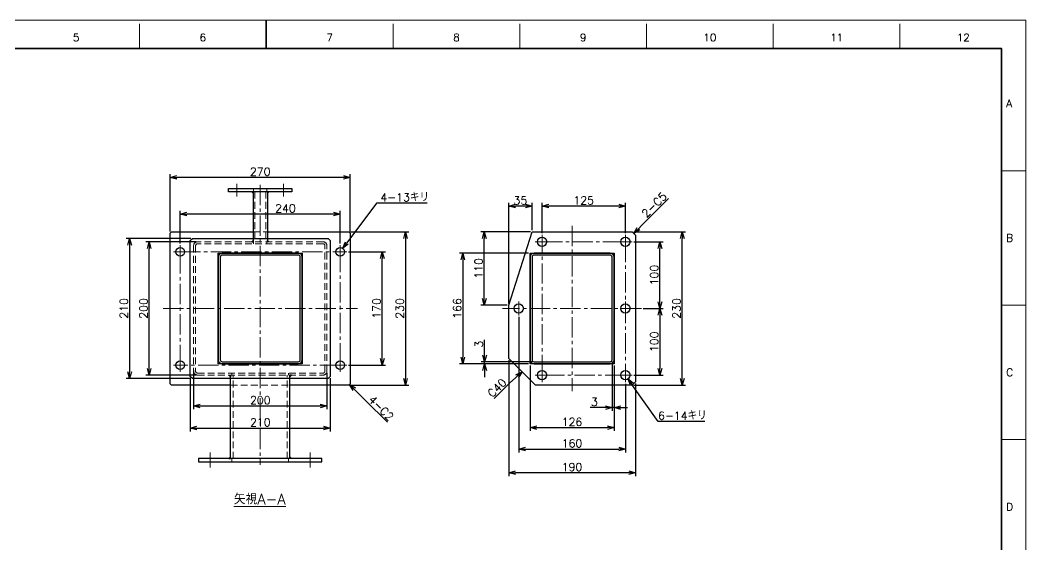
# Model space of a CAD drawing. Header units: millimetres. Extents: x 0 to 2352, y -34 to 1655.
# Drawn here: x 844 to 2352, y 869 to 1655 of the extents above; entities that cross this region are included whole.
import ezdxf
from ezdxf.enums import TextEntityAlignment as Align

# ---------------------------------------------------------------- set-up
doc = ezdxf.new("R2010")
doc.units = ezdxf.units.MM
doc.header["$LTSCALE"] = 1.6
doc.header["$PDMODE"] = 99
doc.header["$PDSIZE"] = 1
doc.linetypes.add('CENTER2', pattern=[28.575, 19.05, -3.175, 3.175, -3.175])
doc.linetypes.add('HIDDEN', pattern=[9.525, 6.35, -3.175])
for name, color, linetype, lineweight in [('04_HIDDEN', 2, 'HIDDEN', 13), ('05_CENTER', 4, 'CENTER2', 13), ('07_TEXT', 3, 'Continuous', 13), ('08_DIM', 3, 'Continuous', 13), ('90_FRAME', 5, 'Continuous', 35)]:
    doc.layers.add(name, color=color, linetype=linetype, lineweight=lineweight)
doc.layers.add('91_BLANK', color=5, linetype='Continuous', lineweight=0, plot=False)
doc.styles.add('KSS_TXT', font='txt.shx', dxfattribs={"bigfont": 'extfont2.shx'})
doc.styles.add('KSS_TXT_L', font='txt.shx', dxfattribs={"height": 3, "bigfont": 'extfont2.shx'})
doc.styles.add('KSS_TXT_S', font='txt.shx', dxfattribs={"height": 8, "bigfont": 'extfont2.shx'})
doc.dimstyles.new('KSS_DIM', dxfattribs={"dimscale": 4, "dimtxt": 3, "dimasz": 2.5, "dimexe": 1.25, "dimexo": 0.625, "dimtad": 1, "dimdsep": 46, "dimtxsty": 'KSS_TXT', "dimblk": 'OPEN30', "dimcen": 0, "dimazin": 2, "dimtfac": 0.75, "dimtmove": 0, "dimatfit": 3, "dimldrblk": 'OPEN30', "dimfxl": 1.25, "dimtolj": 1, "dimarcsym": 0})
doc.dimstyles.new('KSS_DIM$3', dxfattribs={"dimscale": 4, "dimtxt": 3, "dimasz": 2.5, "dimexe": 1.25, "dimexo": 0.625, "dimtad": 1, "dimtih": 1, "dimtoh": 1, "dimdsep": 46, "dimtxsty": 'KSS_TXT', "dimblk": 'OPEN30', "dimcen": 0, "dimazin": 2, "dimtfac": 0.75, "dimtofl": 0, "dimtmove": 0, "dimatfit": 3, "dimldrblk": 'OPEN30', "dimfxl": 1.25, "dimtolj": 1, "dimarcsym": 0})

# ---------------------------------------------------------------- blocks, each defined once
blk = doc.blocks.new('_Open30')
at = {"color": 0, "linetype": 'ByBlock', "lineweight": -2}
for p, q in [((-1, 0.27), (0, 0)), ((0, 0), (-1, -0.27)), ((0, 0), (-1, 0))]:
    blk.add_line(p, q, dxfattribs=at)
blk = doc.blocks.new('*D155')
at = {"layer": '08_DIM', "color": 0, "lineweight": -2, "transparency": 16777216}
for p, q in [((1800.6, 1053.8), (1761.2, 1109.3)), ((1870.8, 1053.8), (1800.6, 1053.8))]:
    blk.add_line(p, q, dxfattribs=at)
at = {"layer": 'Defpoints', "color": 0, "transparency": 16777216}
for p in [(1747.3, 1128.8), (1755.4, 1117.4)]:
    blk.add_point(p, dxfattribs=at)
at = {"layer": '08_DIM', "color": 0, "lineweight": -2, "transparency": 16777216, "xscale": 10, "yscale": 10, "zscale": 10, "rotation": 125.3946139112484}
blk.add_blockref('_Open30', (1755.4, 1117.4), dxfattribs=at)
at = {"layer": '08_DIM', "color": 0, "transparency": 16777216, "insert": (1837, 1062.3), "char_height": 12, "attachment_point": 5, "style": 'KSS_TXT'}
blk.add_mtext('\\A1;6-14キリ', dxfattribs=at)
blk = doc.blocks.new('*D167')
at = {"layer": '08_DIM', "color": 0, "lineweight": -2, "transparency": 16777216}
for p, q in [((1378.2, 1381.2), (1333.7, 1321.4)), ((1454.3, 1381.2), (1378.2, 1381.2))]:
    blk.add_line(p, q, dxfattribs=at)
at = {"layer": 'Defpoints', "color": 0, "transparency": 16777216}
for p in [(1327.7, 1313.3), (1319.9, 1302.9)]:
    blk.add_point(p, dxfattribs=at)
at = {"layer": '08_DIM', "color": 0, "lineweight": -2, "transparency": 16777216, "xscale": 10, "yscale": 10, "zscale": 10, "rotation": 233.3478512361081}
blk.add_blockref('_Open30', (1327.7, 1313.3), dxfattribs=at)
at = {"layer": '08_DIM', "color": 0, "transparency": 16777216, "insert": (1420.5, 1389.7), "char_height": 12, "attachment_point": 5, "style": 'KSS_TXT'}
blk.add_mtext('\\A1;4-13キリ', dxfattribs=at)
blk = doc.blocks.new('*D208')
at = {"layer": '08_DIM', "color": 0, "lineweight": -2, "transparency": 16777216}
for p, q in [((1608.4, 1137.6), (1608.4, 1039.4)), ((1734.4, 1137.6), (1734.4, 1039.4)), ((1618.4, 1044.4), (1724.4, 1044.4))]:
    blk.add_line(p, q, dxfattribs=at)
at = {"layer": 'Defpoints', "color": 0, "transparency": 16777216}
for p in [(1608.4, 1140.1), (1734.4, 1140.1), (1734.4, 1044.4)]:
    blk.add_point(p, dxfattribs=at)
at = {"layer": '08_DIM', "color": 0, "lineweight": -2, "transparency": 16777216, "xscale": 10, "yscale": 10, "zscale": 10, "rotation": 180}
blk.add_blockref('_Open30', (1608.4, 1044.4), dxfattribs=at)
at = {"layer": '08_DIM', "color": 0, "lineweight": -2, "transparency": 16777216, "xscale": 10, "yscale": 10, "zscale": 10}
blk.add_blockref('_Open30', (1734.4, 1044.4), dxfattribs=at)
at = {"layer": '08_DIM', "color": 0, "transparency": 16777216, "insert": (1671.4, 1052.9), "char_height": 12, "attachment_point": 5, "style": 'KSS_TXT'}
blk.add_mtext('\\A1;126', dxfattribs=at)
blk = doc.blocks.new('*D209')
at = {"layer": '08_DIM', "color": 0, "lineweight": -2, "transparency": 16777216}
for p, q in [((1591.4, 1210.3), (1591.4, 1007.3)), ((1751.4, 1110.3), (1751.4, 1007.3)), ((1601.4, 1012.3), (1741.4, 1012.3))]:
    blk.add_line(p, q, dxfattribs=at)
at = {"layer": 'Defpoints', "color": 0, "transparency": 16777216}
for p in [(1591.4, 1212.8), (1751.4, 1112.8), (1751.4, 1012.3)]:
    blk.add_point(p, dxfattribs=at)
at = {"layer": '08_DIM', "color": 0, "lineweight": -2, "transparency": 16777216, "xscale": 10, "yscale": 10, "zscale": 10, "rotation": 180}
blk.add_blockref('_Open30', (1591.4, 1012.3), dxfattribs=at)
at = {"layer": '08_DIM', "color": 0, "lineweight": -2, "transparency": 16777216, "xscale": 10, "yscale": 10, "zscale": 10}
blk.add_blockref('_Open30', (1751.4, 1012.3), dxfattribs=at)
at = {"layer": '08_DIM', "color": 0, "transparency": 16777216, "insert": (1671.4, 1020.8), "char_height": 12, "attachment_point": 5, "style": 'KSS_TXT'}
blk.add_mtext('\\A1;160', dxfattribs=at)
blk = doc.blocks.new('*D210')
at = {"layer": '08_DIM', "color": 0, "lineweight": -2, "transparency": 16777216}
for p, q in [((1576.4, 1145.6), (1576.4, 971.8)), ((1766.4, 1110.6), (1766.4, 971.8)), ((1756.4, 976.8), (1586.4, 976.8))]:
    blk.add_line(p, q, dxfattribs=at)
at = {"layer": 'Defpoints', "color": 0, "transparency": 16777216}
for p in [(1576.4, 1148.1), (1766.4, 1113.1), (1576.4, 976.8)]:
    blk.add_point(p, dxfattribs=at)
at = {"layer": '08_DIM', "color": 0, "lineweight": -2, "transparency": 16777216, "xscale": 10, "yscale": 10, "zscale": 10, "rotation": 180}
blk.add_blockref('_Open30', (1576.4, 976.8), dxfattribs=at)
at = {"layer": '08_DIM', "color": 0, "lineweight": -2, "transparency": 16777216, "xscale": 10, "yscale": 10, "zscale": 10}
blk.add_blockref('_Open30', (1766.4, 976.8), dxfattribs=at)
at = {"layer": '08_DIM', "color": 0, "transparency": 16777216, "insert": (1671.4, 985.3), "char_height": 12, "attachment_point": 5, "style": 'KSS_TXT'}
blk.add_mtext('\\A1;190', dxfattribs=at)
blk = doc.blocks.new('*D211')
at = {"layer": '08_DIM', "color": 0, "lineweight": -2, "transparency": 16777216}
for p, q in [((1778.2, 1223.1), (1808.2, 1223.1)), ((1803.2, 1213.1), (1803.2, 1133.1)), ((1764.2, 1123.1), (1808.2, 1123.1))]:
    blk.add_line(p, q, dxfattribs=at)
at = {"layer": 'Defpoints', "color": 0, "transparency": 16777216}
for p in [(1775.7, 1223.1), (1761.7, 1123.1), (1803.2, 1123.1)]:
    blk.add_point(p, dxfattribs=at)
at = {"layer": '08_DIM', "color": 0, "lineweight": -2, "transparency": 16777216, "xscale": 10, "yscale": 10, "zscale": 10}
for p, rotation in [((1803.2, 1223.1), 90), ((1803.2, 1123.1), 270)]:
    blk.add_blockref('_Open30', p, dxfattribs=dict(at, rotation=rotation))
at = {"layer": '08_DIM', "color": 0, "transparency": 16777216, "insert": (1794.7, 1173.1), "char_height": 12, "attachment_point": 5, "rotation": 90, "style": 'KSS_TXT'}
blk.add_mtext('\\A1;100', dxfattribs=at)
blk = doc.blocks.new('*D212')
at = {"layer": '08_DIM', "color": 0, "lineweight": -2, "transparency": 16777216}
for p, q in [((1764.2, 1323.1), (1808.2, 1323.1)), ((1803.2, 1233.1), (1803.2, 1313.1)), ((1778.2, 1223.1), (1808.2, 1223.1))]:
    blk.add_line(p, q, dxfattribs=at)
at = {"layer": 'Defpoints', "color": 0, "transparency": 16777216}
for p in [(1761.7, 1323.1), (1803.2, 1323.1), (1775.7, 1223.1)]:
    blk.add_point(p, dxfattribs=at)
at = {"layer": '08_DIM', "color": 0, "lineweight": -2, "transparency": 16777216, "xscale": 10, "yscale": 10, "zscale": 10}
for p, rotation in [((1803.2, 1323.1), 90), ((1803.2, 1223.1), 270)]:
    blk.add_blockref('_Open30', p, dxfattribs=dict(at, rotation=rotation))
at = {"layer": '08_DIM', "color": 0, "transparency": 16777216, "insert": (1794.7, 1273.1), "char_height": 12, "attachment_point": 5, "rotation": 90, "style": 'KSS_TXT'}
blk.add_mtext('\\A1;100', dxfattribs=at)
blk = doc.blocks.new('*D213')
at = {"layer": '08_DIM', "color": 0, "lineweight": -2, "transparency": 16777216}
for p, q in [((1763.9, 1338.1), (1841.7, 1338.1)), ((1836.7, 1118.1), (1836.7, 1328.1)), ((1763.9, 1108.1), (1841.7, 1108.1))]:
    blk.add_line(p, q, dxfattribs=at)
at = {"layer": 'Defpoints', "color": 0, "transparency": 16777216}
for p in [(1761.4, 1338.1), (1836.7, 1338.1), (1761.4, 1108.1)]:
    blk.add_point(p, dxfattribs=at)
at = {"layer": '08_DIM', "color": 0, "lineweight": -2, "transparency": 16777216, "xscale": 10, "yscale": 10, "zscale": 10}
for p, rotation in [((1836.7, 1338.1), 90), ((1836.7, 1108.1), 270)]:
    blk.add_blockref('_Open30', p, dxfattribs=dict(at, rotation=rotation))
at = {"layer": '08_DIM', "color": 0, "transparency": 16777216, "insert": (1828.2, 1223.1), "char_height": 12, "attachment_point": 5, "rotation": 90, "style": 'KSS_TXT'}
blk.add_mtext('\\A1;230', dxfattribs=at)
blk = doc.blocks.new('*D214')
at = {"layer": '08_DIM', "color": 0, "lineweight": -2, "transparency": 16777216}
for p, q in [((1626.4, 1336), (1626.4, 1381.6)), ((1741.4, 1376.6), (1636.4, 1376.6)), ((1751.4, 1336), (1751.4, 1381.6))]:
    blk.add_line(p, q, dxfattribs=at)
at = {"layer": 'Defpoints', "color": 0, "transparency": 16777216}
for p in [(1626.4, 1376.6), (1626.4, 1333.5), (1751.4, 1333.5)]:
    blk.add_point(p, dxfattribs=at)
at = {"layer": '08_DIM', "color": 0, "lineweight": -2, "transparency": 16777216, "xscale": 10, "yscale": 10, "zscale": 10, "rotation": 180}
blk.add_blockref('_Open30', (1626.4, 1376.6), dxfattribs=at)
at = {"layer": '08_DIM', "color": 0, "lineweight": -2, "transparency": 16777216, "xscale": 10, "yscale": 10, "zscale": 10}
blk.add_blockref('_Open30', (1751.4, 1376.6), dxfattribs=at)
at = {"layer": '08_DIM', "color": 0, "transparency": 16777216, "insert": (1688.9, 1385.1), "char_height": 12, "attachment_point": 5, "style": 'KSS_TXT'}
blk.add_mtext('\\A1;125', dxfattribs=at)
blk = doc.blocks.new('*D215')
at = {"layer": '08_DIM', "color": 0, "lineweight": -2, "transparency": 16777216}
for p, q in [((1608.9, 1338.1), (1534.8, 1338.1)), ((1539.8, 1238.1), (1539.8, 1328.1)), ((1573.9, 1228.1), (1534.8, 1228.1))]:
    blk.add_line(p, q, dxfattribs=at)
at = {"layer": 'Defpoints', "color": 0, "transparency": 16777216}
for p in [(1539.8, 1338.1), (1611.4, 1338.1), (1576.4, 1228.1)]:
    blk.add_point(p, dxfattribs=at)
at = {"layer": '08_DIM', "color": 0, "lineweight": -2, "transparency": 16777216, "xscale": 10, "yscale": 10, "zscale": 10}
for p, rotation in [((1539.8, 1338.1), 90), ((1539.8, 1228.1), 270)]:
    blk.add_blockref('_Open30', p, dxfattribs=dict(at, rotation=rotation))
at = {"layer": '08_DIM', "color": 0, "transparency": 16777216, "insert": (1531.3, 1283.1), "char_height": 12, "attachment_point": 5, "rotation": 90, "style": 'KSS_TXT'}
blk.add_mtext('\\A1;110', dxfattribs=at)
blk = doc.blocks.new('*D216')
at = {"layer": '08_DIM', "color": 0, "lineweight": -2, "transparency": 16777216}
for p, q in [((1576.4, 1230.6), (1576.4, 1381.6)), ((1601.4, 1376.6), (1586.4, 1376.6)), ((1611.4, 1340.6), (1611.4, 1381.6))]:
    blk.add_line(p, q, dxfattribs=at)
at = {"layer": 'Defpoints', "color": 0, "transparency": 16777216}
for p in [(1576.4, 1376.6), (1611.4, 1338.1), (1576.4, 1228.1)]:
    blk.add_point(p, dxfattribs=at)
at = {"layer": '08_DIM', "color": 0, "lineweight": -2, "transparency": 16777216, "xscale": 10, "yscale": 10, "zscale": 10, "rotation": 180}
blk.add_blockref('_Open30', (1576.4, 1376.6), dxfattribs=at)
at = {"layer": '08_DIM', "color": 0, "lineweight": -2, "transparency": 16777216, "xscale": 10, "yscale": 10, "zscale": 10}
blk.add_blockref('_Open30', (1611.4, 1376.6), dxfattribs=at)
at = {"layer": '08_DIM', "color": 0, "transparency": 16777216, "insert": (1593.9, 1385.1), "char_height": 12, "attachment_point": 5, "style": 'KSS_TXT'}
blk.add_mtext('\\A1;35', dxfattribs=at)
blk = doc.blocks.new('*D217')
at = {"layer": '08_DIM', "color": 0, "lineweight": -2, "transparency": 16777216}
for p, q in [((1605.9, 1306.1), (1502.6, 1306.1)), ((1507.6, 1296.1), (1507.6, 1150.1)), ((1605.9, 1140.1), (1502.6, 1140.1))]:
    blk.add_line(p, q, dxfattribs=at)
at = {"layer": 'Defpoints', "color": 0, "transparency": 16777216}
for p in [(1608.4, 1306.1), (1507.6, 1140.1), (1608.4, 1140.1)]:
    blk.add_point(p, dxfattribs=at)
at = {"layer": '08_DIM', "color": 0, "lineweight": -2, "transparency": 16777216, "xscale": 10, "yscale": 10, "zscale": 10}
for p, rotation in [((1507.6, 1306.1), 90), ((1507.6, 1140.1), 270)]:
    blk.add_blockref('_Open30', p, dxfattribs=dict(at, rotation=rotation))
at = {"layer": '08_DIM', "color": 0, "transparency": 16777216, "insert": (1499.1, 1223.1), "char_height": 12, "attachment_point": 5, "rotation": 90, "style": 'KSS_TXT'}
blk.add_mtext('\\A1;166', dxfattribs=at)
blk = doc.blocks.new('*D228')
at = {"layer": '08_DIM', "color": 0, "lineweight": -2, "transparency": 16777216}
for p, q in [((1731.4, 1143.6), (1731.4, 1069.4)), ((1734.4, 1137.6), (1734.4, 1069.4)), ((1721.4, 1074.4), (1698.4, 1074.4)), ((1734.4, 1074.4), (1731.4, 1074.4)), ((1744.4, 1074.4), (1754.4, 1074.4))]:
    blk.add_line(p, q, dxfattribs=at)
at = {"layer": 'Defpoints', "color": 0, "transparency": 16777216}
for p in [(1731.4, 1146.1), (1734.4, 1140.1), (1731.4, 1074.4)]:
    blk.add_point(p, dxfattribs=at)
at = {"layer": '08_DIM', "color": 0, "lineweight": -2, "transparency": 16777216, "xscale": 10, "yscale": 10, "zscale": 10}
blk.add_blockref('_Open30', (1731.4, 1074.4), dxfattribs=at)
at = {"layer": '08_DIM', "color": 0, "lineweight": -2, "transparency": 16777216, "xscale": 10, "yscale": 10, "zscale": 10, "rotation": 180}
blk.add_blockref('_Open30', (1734.4, 1074.4), dxfattribs=at)
at = {"layer": '08_DIM', "color": 0, "transparency": 16777216, "insert": (1704.9, 1082.9), "char_height": 12, "attachment_point": 5, "style": 'KSS_TXT'}
blk.add_mtext('\\A1;3', dxfattribs=at)
blk = doc.blocks.new('*D229')
at = {"layer": '08_DIM', "color": 0, "lineweight": -2, "transparency": 16777216}
for p, q in [((1540.3, 1153.1), (1540.3, 1176.1)), ((1611.9, 1143.1), (1535.3, 1143.1)), ((1605.9, 1140.1), (1535.3, 1140.1)), ((1540.3, 1140.1), (1540.3, 1143.1)), ((1540.3, 1130.1), (1540.3, 1120.1))]:
    blk.add_line(p, q, dxfattribs=at)
at = {"layer": 'Defpoints', "color": 0, "transparency": 16777216}
for p in [(1540.3, 1143.1), (1608.4, 1140.1), (1614.4, 1143.1)]:
    blk.add_point(p, dxfattribs=at)
at = {"layer": '08_DIM', "color": 0, "lineweight": -2, "transparency": 16777216, "xscale": 10, "yscale": 10, "zscale": 10}
for p, rotation in [((1540.3, 1143.1), 270), ((1540.3, 1140.1), 90)]:
    blk.add_blockref('_Open30', p, dxfattribs=dict(at, rotation=rotation))
at = {"layer": '08_DIM', "color": 0, "transparency": 16777216, "insert": (1531.8, 1169.6), "char_height": 12, "attachment_point": 5, "rotation": 90, "style": 'KSS_TXT'}
blk.add_mtext('\\A1;3', dxfattribs=at)
blk = doc.blocks.new('*D230')
at = {"layer": '08_DIM', "color": 0, "lineweight": -2, "transparency": 16777216}
for p, q in [((1336.3, 1308.1), (1391.7, 1308.1)), ((1386.7, 1148.1), (1386.7, 1298.1)), ((1336.3, 1138.1), (1391.7, 1138.1))]:
    blk.add_line(p, q, dxfattribs=at)
at = {"layer": 'Defpoints', "color": 0, "transparency": 16777216}
for p in [(1333.8, 1308.1), (1386.7, 1308.1), (1333.8, 1138.1)]:
    blk.add_point(p, dxfattribs=at)
at = {"layer": '08_DIM', "color": 0, "lineweight": -2, "transparency": 16777216, "xscale": 10, "yscale": 10, "zscale": 10}
for p, rotation in [((1386.7, 1308.1), 90), ((1386.7, 1138.1), 270)]:
    blk.add_blockref('_Open30', p, dxfattribs=dict(at, rotation=rotation))
at = {"layer": '08_DIM', "color": 0, "transparency": 16777216, "insert": (1378.2, 1223.1), "char_height": 12, "attachment_point": 5, "rotation": 90, "style": 'KSS_TXT'}
blk.add_mtext('\\A1;170', dxfattribs=at)
blk = doc.blocks.new('*D231')
at = {"layer": '08_DIM', "color": 0, "lineweight": -2, "transparency": 16777216}
for p, q in [((1339.2, 1338.1), (1426.6, 1338.1)), ((1421.6, 1328.1), (1421.6, 1118.1)), ((1339.2, 1108.1), (1426.6, 1108.1))]:
    blk.add_line(p, q, dxfattribs=at)
at = {"layer": 'Defpoints', "color": 0, "transparency": 16777216}
for p in [(1336.7, 1338.1), (1336.7, 1108.1), (1421.6, 1108.1)]:
    blk.add_point(p, dxfattribs=at)
at = {"layer": '08_DIM', "color": 0, "lineweight": -2, "transparency": 16777216, "xscale": 10, "yscale": 10, "zscale": 10}
for p, rotation in [((1421.6, 1338.1), 90), ((1421.6, 1108.1), 270)]:
    blk.add_blockref('_Open30', p, dxfattribs=dict(at, rotation=rotation))
at = {"layer": '08_DIM', "color": 0, "transparency": 16777216, "insert": (1413.1, 1223.1), "char_height": 12, "attachment_point": 5, "rotation": 90, "style": 'KSS_TXT'}
blk.add_mtext('\\A1;230', dxfattribs=at)
blk = doc.blocks.new('*D232')
at = {"layer": '08_DIM', "color": 0, "lineweight": -2, "transparency": 16777216}
for p, q in [((1083.8, 1320.6), (1083.8, 1369.7)), ((1313.8, 1364.7), (1093.8, 1364.7)), ((1323.8, 1320.6), (1323.8, 1369.7))]:
    blk.add_line(p, q, dxfattribs=at)
at = {"layer": 'Defpoints', "color": 0, "transparency": 16777216}
for p in [(1083.8, 1364.7), (1083.8, 1318.1), (1323.8, 1318.1)]:
    blk.add_point(p, dxfattribs=at)
at = {"layer": '08_DIM', "color": 0, "lineweight": -2, "transparency": 16777216, "xscale": 10, "yscale": 10, "zscale": 10, "rotation": 180}
blk.add_blockref('_Open30', (1083.8, 1364.7), dxfattribs=at)
at = {"layer": '08_DIM', "color": 0, "lineweight": -2, "transparency": 16777216, "xscale": 10, "yscale": 10, "zscale": 10}
blk.add_blockref('_Open30', (1323.8, 1364.7), dxfattribs=at)
at = {"layer": '08_DIM', "color": 0, "transparency": 16777216, "insert": (1241.6, 1373.2), "char_height": 12, "attachment_point": 5, "style": 'KSS_TXT'}
blk.add_mtext('\\A1;240', dxfattribs=at)
blk = doc.blocks.new('*D233')
at = {"layer": '08_DIM', "color": 0, "lineweight": -2, "transparency": 16777216}
for p, q in [((1068.7, 1338.6), (1068.7, 1424.7)), ((1328.7, 1419.7), (1078.7, 1419.7)), ((1338.7, 1338.6), (1338.7, 1424.7))]:
    blk.add_line(p, q, dxfattribs=at)
at = {"layer": 'Defpoints', "color": 0, "transparency": 16777216}
for p in [(1068.7, 1419.7), (1068.7, 1336.1), (1338.7, 1336.1)]:
    blk.add_point(p, dxfattribs=at)
at = {"layer": '08_DIM', "color": 0, "lineweight": -2, "transparency": 16777216, "xscale": 10, "yscale": 10, "zscale": 10, "rotation": 180}
blk.add_blockref('_Open30', (1068.7, 1419.7), dxfattribs=at)
at = {"layer": '08_DIM', "color": 0, "lineweight": -2, "transparency": 16777216, "xscale": 10, "yscale": 10, "zscale": 10}
blk.add_blockref('_Open30', (1338.7, 1419.7), dxfattribs=at)
at = {"layer": '08_DIM', "color": 0, "transparency": 16777216, "insert": (1203.7, 1428.2), "char_height": 12, "attachment_point": 5, "style": 'KSS_TXT'}
blk.add_mtext('\\A1;270', dxfattribs=at)
blk = doc.blocks.new('*D234')
at = {"layer": '08_DIM', "color": 0, "lineweight": -2, "transparency": 16777216}
for p, q in [((1099.5, 1328.1), (1002.8, 1328.1)), ((1007.8, 1318.1), (1007.8, 1128.1)), ((1099.5, 1118.1), (1002.8, 1118.1))]:
    blk.add_line(p, q, dxfattribs=at)
at = {"layer": 'Defpoints', "color": 0, "transparency": 16777216}
for p in [(1102, 1328.1), (1007.8, 1118.1), (1102, 1118.1)]:
    blk.add_point(p, dxfattribs=at)
at = {"layer": '08_DIM', "color": 0, "lineweight": -2, "transparency": 16777216, "xscale": 10, "yscale": 10, "zscale": 10}
for p, rotation in [((1007.8, 1328.1), 90), ((1007.8, 1118.1), 270)]:
    blk.add_blockref('_Open30', p, dxfattribs=dict(at, rotation=rotation))
at = {"layer": '08_DIM', "color": 0, "transparency": 16777216, "insert": (999.3, 1223.1), "char_height": 12, "attachment_point": 5, "rotation": 90, "style": 'KSS_TXT'}
blk.add_mtext('\\A1;210', dxfattribs=at)
blk = doc.blocks.new('*D235')
at = {"layer": '08_DIM', "color": 0, "lineweight": -2, "transparency": 16777216}
for p, q in [((1098.8, 1118.8), (1098.8, 1038.8)), ((1308.8, 1118.8), (1308.8, 1038.8)), ((1108.8, 1043.8), (1298.8, 1043.8))]:
    blk.add_line(p, q, dxfattribs=at)
at = {"layer": 'Defpoints', "color": 0, "transparency": 16777216}
for p in [(1098.8, 1121.3), (1308.8, 1121.3), (1308.8, 1043.8)]:
    blk.add_point(p, dxfattribs=at)
at = {"layer": '08_DIM', "color": 0, "lineweight": -2, "transparency": 16777216, "xscale": 10, "yscale": 10, "zscale": 10, "rotation": 180}
blk.add_blockref('_Open30', (1098.8, 1043.8), dxfattribs=at)
at = {"layer": '08_DIM', "color": 0, "lineweight": -2, "transparency": 16777216, "xscale": 10, "yscale": 10, "zscale": 10}
blk.add_blockref('_Open30', (1308.8, 1043.8), dxfattribs=at)
at = {"layer": '08_DIM', "color": 0, "transparency": 16777216, "insert": (1203.8, 1052.3), "char_height": 12, "attachment_point": 5, "style": 'KSS_TXT'}
blk.add_mtext('\\A1;210', dxfattribs=at)
blk = doc.blocks.new('*D245')
at = {"layer": '08_DIM', "color": 0, "lineweight": -2, "transparency": 16777216}
for p, q in [((1103.8, 1129.9), (1103.8, 1072)), ((1303.8, 1126.6), (1303.8, 1072)), ((1113.8, 1077), (1293.8, 1077))]:
    blk.add_line(p, q, dxfattribs=at)
at = {"layer": 'Defpoints', "color": 0, "transparency": 16777216}
for p in [(1103.8, 1132.4), (1303.8, 1129.1), (1303.8, 1077)]:
    blk.add_point(p, dxfattribs=at)
at = {"layer": '08_DIM', "color": 0, "lineweight": -2, "transparency": 16777216, "xscale": 10, "yscale": 10, "zscale": 10, "rotation": 180}
blk.add_blockref('_Open30', (1103.8, 1077), dxfattribs=at)
at = {"layer": '08_DIM', "color": 0, "lineweight": -2, "transparency": 16777216, "xscale": 10, "yscale": 10, "zscale": 10}
blk.add_blockref('_Open30', (1303.8, 1077), dxfattribs=at)
at = {"layer": '08_DIM', "color": 0, "transparency": 16777216, "insert": (1203.8, 1085.5), "char_height": 12, "attachment_point": 5, "style": 'KSS_TXT'}
blk.add_mtext('\\A1;200', dxfattribs=at)
blk = doc.blocks.new('*D246')
at = {"layer": '08_DIM', "color": 0, "lineweight": -2, "transparency": 16777216}
for p, q in [((1107.3, 1323.1), (1032.2, 1323.1)), ((1037.2, 1133.1), (1037.2, 1313.1)), ((1107.3, 1123.1), (1032.2, 1123.1))]:
    blk.add_line(p, q, dxfattribs=at)
at = {"layer": 'Defpoints', "color": 0, "transparency": 16777216}
for p in [(1037.2, 1323.1), (1109.8, 1323.1), (1109.8, 1123.1)]:
    blk.add_point(p, dxfattribs=at)
at = {"layer": '08_DIM', "color": 0, "lineweight": -2, "transparency": 16777216, "xscale": 10, "yscale": 10, "zscale": 10}
for p, rotation in [((1037.2, 1323.1), 90), ((1037.2, 1123.1), 270)]:
    blk.add_blockref('_Open30', p, dxfattribs=dict(at, rotation=rotation))
at = {"layer": '08_DIM', "color": 0, "transparency": 16777216, "insert": (1028.7, 1223.1), "char_height": 12, "attachment_point": 5, "rotation": 90, "style": 'KSS_TXT'}
blk.add_mtext('\\A1;200', dxfattribs=at)

msp = doc.modelspace()

# ---------------------------------------------------------------- linework, layer by layer
at = {"color": 0}
for p, q in [((1192.964, 1398.119), (1192.964, 1323.119)), ((1214.664, 1398.119), (1214.664, 1323.119)), ((1159.264, 998.119), (1159.264, 1123.119)), ((1248.364, 998.119), (1248.364, 1123.119))]:
    msp.add_line(p, q, dxfattribs=at)
for points in [[(1156.314, 1398.119), (1156.314, 1403.119), (1251.314, 1403.119), (1251.314, 1398.119)], [(1101.986, 1328.119), (1305.643, 1328.119), (1308.814, 1324.948), (1308.814, 1121.291), (1305.643, 1118.119), (1101.986, 1118.119), (1098.814, 1121.291), (1098.814, 1324.948)], [(1140.814, 1140.119), (1140.814, 1306.119), (1266.814, 1306.119), (1266.814, 1140.119)], [(1734.362, 1306.12), (1734.362, 1140.12), (1608.362, 1140.12), (1608.362, 1306.12)], [(1111.314, 998.119), (1111.314, 993.119), (1296.314, 993.119), (1296.314, 998.119)]]:
    msp.add_lwpolyline(points, close=True, dxfattribs=at)
at = {"color": 3}
for points in [[(1192.964, 1398.119), (1192.964, 1396.119), (1190.964, 1398.119), (1190.964, 1398.119)], [(1214.664, 1398.119), (1214.664, 1396.119), (1216.664, 1398.119), (1216.664, 1398.119)], [(1192.964, 1323.119), (1192.964, 1325.119), (1190.964, 1323.119), (1190.964, 1323.119)], [(1214.664, 1323.119), (1214.664, 1325.119), (1216.664, 1323.119), (1216.664, 1323.119)], [(1159.264, 1123.119), (1159.264, 1120.619), (1159.264, 1120.619), (1156.764, 1123.119)], [(1248.364, 1123.119), (1248.364, 1120.619), (1248.364, 1120.619), (1250.864, 1123.119)], [(1159.264, 998.119), (1159.264, 1000.619), (1159.264, 1000.619), (1156.764, 998.119)], [(1248.364, 998.119), (1248.364, 1000.619), (1248.364, 1000.619), (1250.864, 998.119)]]:
    msp.add_lwpolyline(points, close=True, dxfattribs=at)
at = {"color": 0}
for points in [[(1159.264, 1108.119), (1070.747, 1108.119), (1068.747, 1110.119), (1068.747, 1336.119), (1070.747, 1338.119)], [(1070.747, 1338.119), (1192.964, 1338.119)], [(1214.664, 1338.119), (1336.747, 1338.119), (1338.747, 1336.119), (1338.747, 1110.119), (1336.747, 1108.119), (1248.364, 1108.119)], [(1576.362, 1228.12), (1611.362, 1338.12), (1761.362, 1338.12), (1766.362, 1333.12)], [(1766.362, 1333.12), (1766.362, 1113.12), (1761.362, 1108.12), (1616.362, 1108.12), (1576.362, 1148.12), (1576.362, 1228.12)]]:
    msp.add_lwpolyline(points, dxfattribs=at)
for points in [[(1266.814, 1146.119), (1266.814, 1300.119, 0.41421356), (1260.814, 1306.119), (1146.814, 1306.119, 0.41421356), (1140.814, 1300.119), (1140.814, 1146.119, 0.41421356), (1146.814, 1140.119), (1260.814, 1140.119, 0.41421356)], [(1263.814, 1146.119), (1263.814, 1300.119, 0.41421356), (1260.814, 1303.119), (1146.814, 1303.119, 0.41421356), (1143.814, 1300.119), (1143.814, 1146.119, 0.41421356), (1146.814, 1143.119), (1260.814, 1143.119, 0.41421356)], [(1608.362, 1300.12), (1608.362, 1146.12, 0.41421356), (1614.362, 1140.12), (1728.362, 1140.12, 0.41421356), (1734.362, 1146.12), (1734.362, 1300.12, 0.41421356), (1728.362, 1306.12), (1614.362, 1306.12, 0.41421356)], [(1611.362, 1300.12), (1611.362, 1146.12, 0.41421356), (1614.362, 1143.12), (1728.362, 1143.12, 0.41421356), (1731.362, 1146.12), (1731.362, 1300.12, 0.41421356), (1728.362, 1303.12), (1614.362, 1303.12, 0.41421356)]]:
    msp.add_lwpolyline(points, format="xyb", close=True, dxfattribs=at)
for centre, radius in [((1626.362, 1323.12), 7), ((1751.362, 1323.12), 7), ((1083.814, 1308.119), 6.5), ((1323.814, 1308.119), 6.5), ((1591.362, 1223.12), 7), ((1751.362, 1223.12), 7), ((1083.814, 1138.119), 6.5), ((1323.814, 1138.119), 6.5), ((1626.362, 1123.12), 7), ((1751.362, 1123.12), 7)]:
    msp.add_circle(centre, radius, dxfattribs=at)
at = {"layer": '04_HIDDEN'}
for p, q in [((1193.814, 1398.119), (1193.814, 1403.119)), ((1213.814, 1398.119), (1213.814, 1403.119)), ((1195.464, 1398.119), (1195.464, 1323.119)), ((1212.164, 1398.119), (1212.164, 1323.119)), ((1192.964, 1338.119), (1214.664, 1338.119)), ((1193.814, 1320.119), (1193.814, 1323.119)), ((1213.814, 1320.119), (1213.814, 1323.119)), ((1161.314, 1123.119), (1161.314, 1126.119)), ((1163.264, 998.119), (1163.264, 1123.119)), ((1244.364, 998.119), (1244.364, 1123.119)), ((1246.314, 1123.119), (1246.314, 1126.119)), ((1159.264, 1108.119), (1248.364, 1108.119)), ((1161.314, 998.119), (1161.314, 993.119)), ((1246.314, 998.119), (1246.314, 993.119))]:
    msp.add_line(p, q, dxfattribs=at)
for points in [[(1109.814, 1123.119), (1297.814, 1123.119, 0.41421356), (1303.814, 1129.119), (1303.814, 1317.119, 0.41421356), (1297.814, 1323.119), (1109.814, 1323.119, 0.41421356), (1103.814, 1317.119), (1103.814, 1129.119, 0.41421356)], [(1109.814, 1126.119), (1297.814, 1126.119, 0.41421356), (1300.814, 1129.119), (1300.814, 1317.119, 0.41421356), (1297.814, 1320.119), (1109.814, 1320.119, 0.41421356), (1106.814, 1317.119), (1106.814, 1129.119, 0.41421356)]]:
    msp.add_lwpolyline(points, format="xyb", close=True, dxfattribs=at)
at = {"layer": '05_CENTER'}
for p, q in [((1168.814, 1390.786), (1168.814, 1410.092)), ((1203.814, 1408.428), (1203.814, 988.495)), ((1238.814, 1390.786), (1238.814, 1410.092)), ((1671.362, 1347.096), (1671.362, 1099.144)), ((1626.362, 1312.779), (1626.362, 1333.461)), ((1751.362, 1312.779), (1751.362, 1333.461)), ((1083.814, 1298.119), (1083.814, 1318.119)), ((1323.814, 1298.119), (1323.814, 1318.119)), ((1616.021, 1323.12), (1636.703, 1323.12)), ((1761.703, 1323.12), (1741.021, 1323.12)), ((1093.814, 1308.119), (1073.814, 1308.119)), ((1313.814, 1308.119), (1333.814, 1308.119)), ((1058.234, 1223.119), (1349.394, 1223.119)), ((1775.7, 1223.12), (1567.023, 1223.12)), ((1591.362, 1212.779), (1591.362, 1233.461)), ((1751.362, 1212.779), (1751.362, 1233.461)), ((1083.814, 1148.119), (1083.814, 1128.119)), ((1323.814, 1148.119), (1323.814, 1128.119)), ((1093.814, 1138.119), (1073.814, 1138.119)), ((1313.814, 1138.119), (1333.814, 1138.119)), ((1626.362, 1133.461), (1626.362, 1112.779)), ((1751.362, 1133.461), (1751.362, 1112.779)), ((1616.021, 1123.12), (1636.703, 1123.12)), ((1761.703, 1123.12), (1741.021, 1123.12)), ((1128.814, 1007.227), (1128.814, 984.696)), ((1278.814, 1007.227), (1278.814, 984.696))]:
    msp.add_line(p, q, dxfattribs=at)
for points in [[(1626.362, 1323.12), (1751.362, 1323.12), (1751.362, 1123.12), (1626.362, 1123.12)], [(1083.814, 1308.119), (1323.814, 1308.119), (1323.814, 1138.119), (1083.814, 1138.119)]]:
    msp.add_lwpolyline(points, close=True, dxfattribs=at)
at = {"layer": '90_FRAME', "color": 4, "lineweight": 13}
for p, q in [((1022.71, 1613), (1022.71, 1649.812)), ((1402.891, 1613), (1402.891, 1649.812)), ((1592.982, 1613), (1592.982, 1649.812)), ((1783.073, 1613), (1783.073, 1649.812)), ((1973.164, 1613), (1973.164, 1649.812)), ((2163.255, 1613), (2163.255, 1649.812)), ((2352.09, 1429.72), (2315.279, 1429.72)), ((2352.09, 1228.088), (2315.279, 1228.088)), ((2352.09, 1026.456), (2315.279, 1026.456))]:
    msp.add_line(p, q, dxfattribs=at)
at = {"layer": '90_FRAME'}
msp.add_line((1212.8, 1655.492), (1212.8, 1613), dxfattribs=at)
msp.add_lwpolyline([(110.322, 36.647), (2315.279, 36.647), (2315.279, 1613), (110.322, 1613)], close=True, dxfattribs=at)
at = {"layer": '91_BLANK'}
msp.add_lwpolyline([(0, 0), (2352.09, 0), (2352.09, 1655.492), (0, 1655.492)], close=True, dxfattribs=at)

# ---------------------------------------------------------------- texts
at = {"layer": '07_TEXT', "style": 'KSS_TXT_S'}
msp.add_text('%%u矢視A-A', height=16, dxfattribs=at).set_placement((1164.198, 929.343))
at = {"layer": '08_DIM', "char_height": 12, "style": 'KSS_TXT_L'}
for s, insert, attachment_point, rotation in [('2-C5', (1783.137, 1358.43), 7, 45), ('C40', (1574.172, 1110.88), 9, 45), ('4-C2', (1365.131, 1085.271), 7, 315)]:
    msp.add_mtext(s, dxfattribs=dict(at, insert=insert, attachment_point=attachment_point, rotation=rotation))
at = {"layer": '90_FRAME', "color": 0, "lineweight": 13, "style": 'KSS_TXT'}
for s, p in [('5', (927.664, 1620.332)), ('6', (1117.755, 1620.332)), ('7', (1307.846, 1620.332)), ('8', (1497.937, 1620.332)), ('9', (1688.028, 1620.332)), ('10', (1878.119, 1620.332)), ('11', (2068.209, 1620.332)), ('12', (2258.3, 1620.332))]:
    msp.add_text(s, height=11.36, dxfattribs=at).set_placement(p, align=Align.BOTTOM_CENTER)
for s, p in [('A', (2322.597, 1530.536)), ('B', (2322.597, 1328.904)), ('C', (2322.597, 1127.272)), ('D', (2322.597, 925.64))]:
    msp.add_text(s, height=11.36, dxfattribs=at).set_placement(p, align=Align.MIDDLE_LEFT)

# ---------------------------------------------------------------- dimensions: what is measured, and where the dimension line sits
at = {"layer": '08_DIM'}
for base, p1, p2, picture, middle in [((1068.747, 1419.705), (1338.747, 1336.119), (1068.747, 1336.119), '*D233', (1203.747, 1428.205)), ((1576.362, 1376.611), (1611.362, 1338.12), (1576.362, 1228.12), '*D216', (1593.862, 1385.119)), ((1626.362, 1376.611), (1751.362, 1333.461), (1626.362, 1333.461), '*D214', (1688.862, 1385.119)), ((1751.362, 1012.345), (1591.362, 1212.779), (1751.362, 1112.779), '*D209', (1671.362, 1020.845)), ((1576.362, 976.775), (1766.362, 1113.12), (1576.362, 1148.12), '*D210', (1671.362, 985.275)), ((1303.814, 1076.991), (1103.814, 1132.374), (1303.814, 1129.119), '*D245', (1203.814, 1085.491)), ((1734.362, 1044.377), (1608.362, 1140.12), (1734.362, 1140.12), '*D208', (1671.362, 1052.877)), ((1731.362, 1074.419), (1734.362, 1140.12), (1731.362, 1146.12), '*D228', (1704.862, 1082.919)), ((1308.814, 1043.776), (1098.814, 1121.291), (1308.814, 1121.291), '*D235', (1203.814, 1052.276))]:
    dim = msp.add_linear_dim(base=base, p1=p1, p2=p2, dimstyle='KSS_DIM', dxfattribs=at)
    dim.commit()
    dim.dimension.update_dxf_attribs({"geometry": picture, "text_midpoint": middle})
for p1, p2, text, picture, middle in [((1319.933, 1302.905), (1327.694, 1313.334), '4-<>キリ', '*D167', (1420.473, 1381.175)), ((1747.307, 1128.826), (1755.416, 1117.414), '6-<>キリ', '*D155', (1836.973, 1053.777))]:
    dim = msp.add_diameter_dim_2p(p1=p1, p2=p2, text=text, dimstyle='KSS_DIM$3', override={"dimpost": '<>'}, dxfattribs=at)
    dim.commit()
    dim.dimension.update_dxf_attribs({"geometry": picture, "text_midpoint": middle, "dimtype": 163})
dim = msp.add_linear_dim(base=(1083.814, 1364.657), p1=(1323.814, 1318.119), p2=(1083.814, 1318.119), dimstyle='KSS_DIM', dxfattribs=at)
dim.commit()
dim.dimension.update_dxf_attribs({"geometry": '*D232', "text_midpoint": (1241.63, 1364.657), "dimtype": 160})
for base, p1, p2, angle, picture, middle in [((1007.762, 1118.119), (1101.986, 1328.119), (1101.986, 1118.119), 90, '*D234', (999.262, 1223.119)), ((1421.625, 1108.119), (1336.747, 1338.119), (1336.747, 1108.119), 90, '*D231', (1413.125, 1223.119)), ((1539.757, 1338.12), (1576.362, 1228.12), (1611.362, 1338.12), 270, '*D215', (1531.257, 1283.12)), ((1836.706, 1338.12), (1761.362, 1108.12), (1761.362, 1338.12), 270, '*D213', (1828.206, 1223.12)), ((1037.215, 1323.119), (1109.814, 1123.119), (1109.814, 1323.119), 90, '*D246', (1028.715, 1223.119)), ((1803.229, 1323.12), (1775.7, 1223.12), (1761.703, 1323.12), 270, '*D212', (1794.729, 1273.12)), ((1386.741, 1308.119), (1333.814, 1138.119), (1333.814, 1308.119), 90, '*D230', (1378.241, 1223.119)), ((1507.642, 1140.12), (1608.362, 1306.12), (1608.362, 1140.12), 270, '*D217', (1499.142, 1223.12)), ((1803.229, 1123.12), (1775.7, 1223.12), (1761.703, 1123.12), 270, '*D211', (1794.729, 1173.12)), ((1540.329, 1143.12), (1608.362, 1140.12), (1614.362, 1143.12), 90, '*D229', (1531.829, 1169.62))]:
    dim = msp.add_linear_dim(base=base, p1=p1, p2=p2, angle=angle, dimstyle='KSS_DIM', dxfattribs=at)
    dim.commit()
    dim.dimension.update_dxf_attribs({"geometry": picture, "text_midpoint": middle})

# ---------------------------------------------------------------- leaders
at = {"layer": '08_DIM', "annotation_type": 0, "has_hookline": 1}
for points, hookline_direction, text_width, horizontal_direction in [([(1763.862, 1335.62), (1783.137, 1354.895)], 0, 44, (0.707107, 0.707107, 0)), ([(1596.362, 1128.12), (1577.708, 1110.88)], 1, 30, (0.707107, 0.707107, 0)), ([(1337.747, 1109.119), (1361.595, 1085.271)], 0, 44, (0.707107, -0.707107, 0))]:
    msp.add_leader(points, dimstyle='KSS_DIM', dxfattribs=dict(at, hookline_direction=hookline_direction, text_width=text_width, horizontal_direction=horizontal_direction))

doc.saveas('drawing.dxf')
